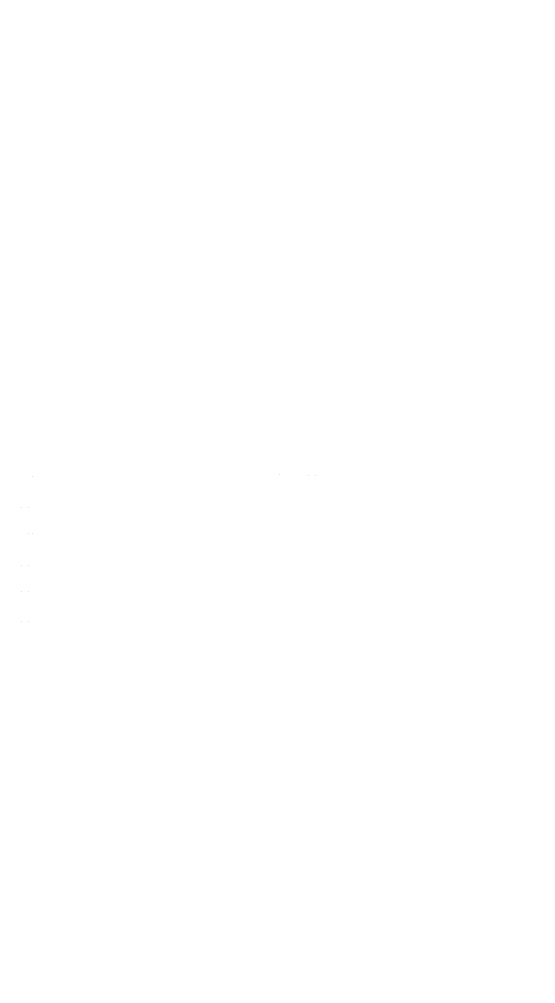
# Model space of a CAD drawing. Header units: inches. Extents: x 3213 to 10275, y -3570 to -435.
# Drawn here: x 4523 to 5848, y -3255 to -783 of the extents above; entities that cross this region are included whole.
import ezdxf

# ---------------------------------------------------------------- set-up
doc = ezdxf.new("R2010")
doc.units = ezdxf.units.IN
doc.header["$LTSCALE"] = 24
doc.header["$MEASUREMENT"] = 0

msp = doc.modelspace()

# ---------------------------------------------------------------- hatches: boundary and pattern name
at = {"linetype": 'ByBlock', "lineweight": -3}
h = msp.add_hatch(color=5, dxfattribs=at)
h.set_gradient(color1=(0, 0, 255), one_color=1, tint=1)
edge = h.paths.add_edge_path()
edge.add_line((5824.8, -783.4), (5807.1, -788))
h = msp.add_hatch(color=5, dxfattribs=at)
h.set_gradient(color1=(0, 0, 255), one_color=1, tint=1)
edge = h.paths.add_edge_path()
edge.add_line((5807.1, -797.3), (5807.1, -788))
h = msp.add_hatch(color=5, dxfattribs=at)
h.set_gradient(color1=(0, 0, 255), one_color=1, tint=1)
edge = h.paths.add_edge_path()
edge.add_arc((5824.8, -784.3), 1, 0, 90)
h = msp.add_hatch(color=5, dxfattribs=at)
h.set_gradient(color1=(0, 0, 255), one_color=1, tint=1)
edge = h.paths.add_edge_path()
edge.add_line((5825.8, -800.8), (5825.8, -784.3))
h = msp.add_hatch(color=5, dxfattribs=at)
h.set_gradient(color1=(0, 0, 255), one_color=1, tint=1)
edge = h.paths.add_edge_path()
edge.add_line((5824.8, -801.8), (5807.1, -797.3))
h = msp.add_hatch(color=5, dxfattribs=at)
h.set_gradient(color1=(0, 0, 255), one_color=1, tint=1)
edge = h.paths.add_edge_path()
edge.add_line((5824.8, -811.1), (5807.1, -815.7))
h = msp.add_hatch(color=5, dxfattribs=at)
h.set_gradient(color1=(0, 0, 255), one_color=1, tint=1)
edge = h.paths.add_edge_path()
edge.add_line((5807.1, -825), (5807.1, -815.7))
h = msp.add_hatch(color=5, dxfattribs=at)
h.set_gradient(color1=(0, 0, 255), one_color=1, tint=1)
edge = h.paths.add_edge_path()
edge.add_arc((5824.8, -800.8), 1, 270, 360)
h = msp.add_hatch(color=5, dxfattribs=at)
h.set_gradient(color1=(0, 0, 255), one_color=1, tint=1)
edge = h.paths.add_edge_path()
edge.add_arc((5824.8, -812.1), 1, 0, 90)
h = msp.add_hatch(color=5, dxfattribs=at)
h.set_gradient(color1=(0, 0, 255), one_color=1, tint=1)
edge = h.paths.add_edge_path()
edge.add_line((5825.8, -828.6), (5825.8, -812.1))
h = msp.add_hatch(color=5, dxfattribs=at)
h.set_gradient(color1=(0, 0, 255), one_color=1, tint=1)
edge = h.paths.add_edge_path(flags=16)
edge.add_line((5847.4, -834.2), (5847.4, -806.5))
h.paths.add_polyline_path([(5843.1, -829), (5843.1, -813.6), (5847.6, -813.6), (5847.6, -829)], flags=9)
h = msp.add_hatch(color=5, dxfattribs=at)
h.set_gradient(color1=(0, 0, 255), one_color=1, tint=1)
edge = h.paths.add_edge_path()
edge.add_line((5824.8, -829.6), (5807.1, -825))
h = msp.add_hatch(color=5, dxfattribs=at)
h.set_gradient(color1=(0, 0, 255), one_color=1, tint=1)
edge = h.paths.add_edge_path()
edge.add_arc((5824.8, -828.6), 1, 270, 360)
h = msp.add_hatch(color=5, dxfattribs=at)
h.set_gradient(color1=(0, 0, 255), one_color=1, tint=1)
edge = h.paths.add_edge_path(flags=16)
edge.add_line((4689.4, -1441.6), (4661.6, -1441.6))
h.paths.add_polyline_path([(4684.1, -1445.9), (4668.8, -1445.9), (4668.8, -1441.4), (4684.1, -1441.4)], flags=9)
h = msp.add_hatch(color=5, dxfattribs=at)
h.set_gradient(color1=(0, 0, 255), one_color=1, tint=1)
edge = h.paths.add_edge_path()
edge.add_arc((4667.2, -1464.2), 1, 90, 180)
h = msp.add_hatch(color=5, dxfattribs=at)
h.set_gradient(color1=(0, 0, 255), one_color=1, tint=1)
edge = h.paths.add_edge_path()
edge.add_line((4666.2, -1464.2), (4670.9, -1481.9))
h = msp.add_hatch(color=5, dxfattribs=at)
h.set_gradient(color1=(0, 0, 255), one_color=1, tint=1)
edge = h.paths.add_edge_path()
edge.add_line((4683.7, -1463.2), (4667.2, -1463.2))
h = msp.add_hatch(color=5, dxfattribs=at)
h.set_gradient(color1=(0, 0, 255), one_color=1, tint=1)
edge = h.paths.add_edge_path()
edge.add_line((4680.1, -1481.9), (4670.9, -1481.9))
h = msp.add_hatch(color=5, dxfattribs=at)
h.set_gradient(color1=(0, 0, 255), one_color=1, tint=1)
edge = h.paths.add_edge_path()
edge.add_line((4684.7, -1464.2), (4680.1, -1481.9))
h = msp.add_hatch(color=5, dxfattribs=at)
h.set_gradient(color1=(0, 0, 255), one_color=1, tint=1)
edge = h.paths.add_edge_path()
edge.add_arc((4683.7, -1464.2), 1, 0, 90)
h = msp.add_hatch(color=3, dxfattribs=at)
h.set_gradient(color1=(0, 0, 255), one_color=1, tint=1)
edge = h.paths.add_edge_path()
edge.add_line((5263.8, -1870.6), (5268.4, -1852.9))
h = msp.add_hatch(color=3, dxfattribs=at)
h.set_gradient(color1=(0, 0, 255), one_color=1, tint=1)
edge = h.paths.add_edge_path()
edge.add_line((5268.4, -1852.9), (5277.6, -1852.9))
h = msp.add_hatch(color=3, dxfattribs=at)
h.set_gradient(color1=(0, 0, 255), one_color=1, tint=1)
edge = h.paths.add_edge_path()
edge.add_line((5282.2, -1870.6), (5277.6, -1852.9))
h = msp.add_hatch(color=3, dxfattribs=at)
h.set_gradient(color1=(0, 0, 255), one_color=1, tint=1)
edge = h.paths.add_edge_path()
edge.add_line((5291.6, -1870.6), (5296.1, -1852.9))
h = msp.add_hatch(color=3, dxfattribs=at)
h.set_gradient(color1=(0, 0, 255), one_color=1, tint=1)
edge = h.paths.add_edge_path()
edge.add_line((5296.1, -1852.9), (5305.4, -1852.9))
h = msp.add_hatch(color=3, dxfattribs=at)
h.set_gradient(color1=(0, 0, 255), one_color=1, tint=1)
edge = h.paths.add_edge_path()
edge.add_line((5310, -1870.6), (5305.4, -1852.9))
h = msp.add_hatch(color=3, dxfattribs=at)
h.set_gradient(color1=(0, 0, 255), one_color=1, tint=1)
edge = h.paths.add_edge_path()
edge.add_line((5144.5, -1872.3), (5149, -1854.6))
h = msp.add_hatch(color=3, dxfattribs=at)
h.set_gradient(color1=(0, 0, 255), one_color=1, tint=1)
edge = h.paths.add_edge_path()
edge.add_arc((5145.5, -1872.3), 1, 180, 270)
h = msp.add_hatch(color=3, dxfattribs=at)
h.set_gradient(color1=(0, 0, 255), one_color=1, tint=1)
edge = h.paths.add_edge_path()
edge.add_line((5145.5, -1873.3), (5162, -1873.3))
h = msp.add_hatch(color=3, dxfattribs=at)
h.set_gradient(color1=(0, 0, 255), one_color=1, tint=1)
edge = h.paths.add_edge_path()
edge.add_line((5149, -1854.6), (5158.3, -1854.6))
h = msp.add_hatch(color=3, dxfattribs=at)
h.set_gradient(color1=(0, 0, 255), one_color=1, tint=1)
edge = h.paths.add_edge_path()
edge.add_line((5162.9, -1872.3), (5158.3, -1854.6))
h = msp.add_hatch(color=3, dxfattribs=at)
h.set_gradient(color1=(0, 0, 255), one_color=1, tint=1)
edge = h.paths.add_edge_path()
edge.add_arc((5162, -1872.3), 1, 270, 360)
h = msp.add_hatch(color=3, dxfattribs=at)
h.set_gradient(color1=(0, 0, 255), one_color=1, tint=1)
edge = h.paths.add_edge_path()
edge.add_line((5172.2, -1872.3), (5176.8, -1854.6))
h = msp.add_hatch(color=3, dxfattribs=at)
h.set_gradient(color1=(0, 0, 255), one_color=1, tint=1)
edge = h.paths.add_edge_path()
edge.add_arc((5173.2, -1872.3), 1, 180, 270)
h = msp.add_hatch(color=3, dxfattribs=at)
h.set_gradient(color1=(0, 0, 255), one_color=1, tint=1)
edge = h.paths.add_edge_path()
edge.add_line((5173.2, -1873.3), (5189.7, -1873.3))
h = msp.add_hatch(color=3, dxfattribs=at)
h.set_gradient(color1=(0, 0, 255), one_color=1, tint=1)
edge = h.paths.add_edge_path()
edge.add_line((5176.8, -1854.6), (5186.1, -1854.6))
h = msp.add_hatch(color=3, dxfattribs=at)
h.set_gradient(color1=(0, 0, 255), one_color=1, tint=1)
edge = h.paths.add_edge_path()
edge.add_line((5190.7, -1872.3), (5186.1, -1854.6))
h = msp.add_hatch(color=3, dxfattribs=at)
h.set_gradient(color1=(0, 0, 255), one_color=1, tint=1)
edge = h.paths.add_edge_path()
edge.add_arc((5189.7, -1872.3), 1, 270, 360)
h = msp.add_hatch(color=3, dxfattribs=at)
h.set_gradient(color1=(0, 0, 255), one_color=1, tint=1)
edge = h.paths.add_edge_path()
edge.add_line((5200, -1872.3), (5204.5, -1854.6))
h = msp.add_hatch(color=3, dxfattribs=at)
h.set_gradient(color1=(0, 0, 255), one_color=1, tint=1)
edge = h.paths.add_edge_path()
edge.add_arc((5201, -1872.3), 1, 180, 270)
h = msp.add_hatch(color=3, dxfattribs=at)
h.set_gradient(color1=(0, 0, 255), one_color=1, tint=1)
edge = h.paths.add_edge_path()
edge.add_line((5201, -1873.3), (5217.5, -1873.3))
h = msp.add_hatch(color=3, dxfattribs=at)
h.set_gradient(color1=(0, 0, 255), one_color=1, tint=1)
edge = h.paths.add_edge_path()
edge.add_line((5204.5, -1854.6), (5213.8, -1854.6))
h = msp.add_hatch(color=3, dxfattribs=at)
h.set_gradient(color1=(0, 0, 255), one_color=1, tint=1)
edge = h.paths.add_edge_path()
edge.add_line((5218.4, -1872.3), (5213.8, -1854.6))
h = msp.add_hatch(color=3, dxfattribs=at)
h.set_gradient(color1=(0, 0, 255), one_color=1, tint=1)
edge = h.paths.add_edge_path()
edge.add_arc((5217.5, -1872.3), 1, 270, 360)
h = msp.add_hatch(color=3, dxfattribs=at)
h.set_gradient(color1=(0, 0, 255), one_color=1, tint=1)
edge = h.paths.add_edge_path()
edge.add_arc((5264.8, -1870.6), 1, 180, 270)
h = msp.add_hatch(color=3, dxfattribs=at)
h.set_gradient(color1=(0, 0, 255), one_color=1, tint=1)
edge = h.paths.add_edge_path()
edge.add_line((5264.8, -1871.6), (5281.3, -1871.6))
h = msp.add_hatch(color=3, dxfattribs=at)
h.set_gradient(color1=(0, 0, 255), one_color=1, tint=1)
edge = h.paths.add_edge_path()
edge.add_arc((5281.3, -1870.6), 1, 270, 360)
h = msp.add_hatch(color=3, dxfattribs=at)
h.set_gradient(color1=(0, 0, 255), one_color=1, tint=1)
edge = h.paths.add_edge_path()
edge.add_arc((5292.6, -1870.6), 1, 180, 270)
h = msp.add_hatch(color=3, dxfattribs=at)
h.set_gradient(color1=(0, 0, 255), one_color=1, tint=1)
edge = h.paths.add_edge_path()
edge.add_line((5292.6, -1871.6), (5309.1, -1871.6))
h = msp.add_hatch(color=3, dxfattribs=at)
h.set_gradient(color1=(0, 0, 255), one_color=1, tint=1)
edge = h.paths.add_edge_path()
edge.add_arc((5309.1, -1870.6), 1, 270, 360)
h = msp.add_hatch(color=3, dxfattribs=at)
h.set_gradient(color1=(0, 0, 255), one_color=1, tint=1)
edge = h.paths.add_edge_path(flags=16)
edge.add_line((5259.1, -1893.1), (5286.9, -1893.1))
h.paths.add_polyline_path([(5264.4, -1888.9), (5279.7, -1888.9), (5279.7, -1893.4), (5264.4, -1893.4)], flags=9)
h = msp.add_hatch(color=3, dxfattribs=at)
h.set_gradient(color1=(0, 0, 255), one_color=1, tint=1)
edge = h.paths.add_edge_path(flags=16)
edge.add_line((5286.9, -1893.1), (5314.6, -1893.1))
h.paths.add_polyline_path([(5292.1, -1888.9), (5307.5, -1888.9), (5307.5, -1893.4), (5292.1, -1893.4)], flags=9)
h = msp.add_hatch(color=3, dxfattribs=at)
h.set_gradient(color1=(0, 0, 255), one_color=1, tint=1)
edge = h.paths.add_edge_path()
edge.add_line((4527.8, -1954.5), (4532.4, -1936.8))
h = msp.add_hatch(color=3, dxfattribs=at)
h.set_gradient(color1=(0, 0, 255), one_color=1, tint=1)
edge = h.paths.add_edge_path()
edge.add_line((4532.4, -1936.8), (4541.6, -1936.8))
h = msp.add_hatch(color=3, dxfattribs=at)
h.set_gradient(color1=(0, 0, 255), one_color=1, tint=1)
edge = h.paths.add_edge_path()
edge.add_line((4546.2, -1954.5), (4541.6, -1936.8))
h = msp.add_hatch(color=3, dxfattribs=at)
h.set_gradient(color1=(0, 0, 255), one_color=1, tint=1)
edge = h.paths.add_edge_path()
edge.add_line((4555.6, -1954.5), (4560.1, -1936.8))
h = msp.add_hatch(color=3, dxfattribs=at)
h.set_gradient(color1=(0, 0, 255), one_color=1, tint=1)
edge = h.paths.add_edge_path()
edge.add_line((4560.1, -1936.8), (4569.4, -1936.8))
h = msp.add_hatch(color=3, dxfattribs=at)
h.set_gradient(color1=(0, 0, 255), one_color=1, tint=1)
edge = h.paths.add_edge_path()
edge.add_line((4574, -1954.5), (4569.4, -1936.8))
h = msp.add_hatch(color=3, dxfattribs=at)
h.set_gradient(color1=(0, 0, 255), one_color=1, tint=1)
edge = h.paths.add_edge_path()
edge.add_arc((5145.5, -1950.4), 1, 90, 180)
h = msp.add_hatch(color=3, dxfattribs=at)
h.set_gradient(color1=(0, 0, 255), one_color=1, tint=1)
edge = h.paths.add_edge_path()
edge.add_line((5144.6, -1950.4), (5149.2, -1968.1))
h = msp.add_hatch(color=3, dxfattribs=at)
h.set_gradient(color1=(0, 0, 255), one_color=1, tint=1)
edge = h.paths.add_edge_path()
edge.add_line((5162, -1949.4), (5145.5, -1949.4))
h = msp.add_hatch(color=3, dxfattribs=at)
h.set_gradient(color1=(0, 0, 255), one_color=1, tint=1)
edge = h.paths.add_edge_path()
edge.add_line((5163, -1950.4), (5158.4, -1968.1))
h = msp.add_hatch(color=3, dxfattribs=at)
h.set_gradient(color1=(0, 0, 255), one_color=1, tint=1)
edge = h.paths.add_edge_path()
edge.add_arc((5162, -1950.4), 1, 0, 90)
h = msp.add_hatch(color=3, dxfattribs=at)
h.set_gradient(color1=(0, 0, 255), one_color=1, tint=1)
edge = h.paths.add_edge_path()
edge.add_arc((5173.2, -1950.4), 1, 90, 180)
h = msp.add_hatch(color=3, dxfattribs=at)
h.set_gradient(color1=(0, 0, 255), one_color=1, tint=1)
edge = h.paths.add_edge_path()
edge.add_line((5172.3, -1950.4), (5176.9, -1968.1))
h = msp.add_hatch(color=3, dxfattribs=at)
h.set_gradient(color1=(0, 0, 255), one_color=1, tint=1)
edge = h.paths.add_edge_path()
edge.add_line((5189.7, -1949.4), (5173.2, -1949.4))
h = msp.add_hatch(color=3, dxfattribs=at)
h.set_gradient(color1=(0, 0, 255), one_color=1, tint=1)
edge = h.paths.add_edge_path()
edge.add_line((5190.7, -1950.4), (5186.2, -1968.1))
h = msp.add_hatch(color=3, dxfattribs=at)
h.set_gradient(color1=(0, 0, 255), one_color=1, tint=1)
edge = h.paths.add_edge_path()
edge.add_arc((5189.7, -1950.4), 1, 0, 90)
h = msp.add_hatch(color=3, dxfattribs=at)
h.set_gradient(color1=(0, 0, 255), one_color=1, tint=1)
edge = h.paths.add_edge_path()
edge.add_arc((5201, -1950.4), 1, 90, 180)
h = msp.add_hatch(color=3, dxfattribs=at)
h.set_gradient(color1=(0, 0, 255), one_color=1, tint=1)
edge = h.paths.add_edge_path()
edge.add_line((5200.1, -1950.4), (5204.7, -1968.1))
h = msp.add_hatch(color=3, dxfattribs=at)
h.set_gradient(color1=(0, 0, 255), one_color=1, tint=1)
edge = h.paths.add_edge_path()
edge.add_line((5217.5, -1949.4), (5201, -1949.4))
h = msp.add_hatch(color=3, dxfattribs=at)
h.set_gradient(color1=(0, 0, 255), one_color=1, tint=1)
edge = h.paths.add_edge_path()
edge.add_line((5218.5, -1950.4), (5213.9, -1968.1))
h = msp.add_hatch(color=3, dxfattribs=at)
h.set_gradient(color1=(0, 0, 255), one_color=1, tint=1)
edge = h.paths.add_edge_path()
edge.add_arc((5217.5, -1950.4), 1, 0, 90)
h = msp.add_hatch(color=3, dxfattribs=at)
h.set_gradient(color1=(0, 0, 255), one_color=1, tint=1)
edge = h.paths.add_edge_path(flags=16)
edge.add_line((5286.9, -1929.6), (5259.1, -1929.6))
h.paths.add_polyline_path([(5281.6, -1933.9), (5266.3, -1933.9), (5266.3, -1929.4), (5281.6, -1929.4)], flags=9)
h = msp.add_hatch(color=3, dxfattribs=at)
h.set_gradient(color1=(0, 0, 255), one_color=1, tint=1)
edge = h.paths.add_edge_path()
edge.add_arc((5264.7, -1952.2), 1, 90, 180)
h = msp.add_hatch(color=3, dxfattribs=at)
h.set_gradient(color1=(0, 0, 255), one_color=1, tint=1)
edge = h.paths.add_edge_path()
edge.add_line((5263.7, -1952.2), (5268.4, -1969.9))
h = msp.add_hatch(color=3, dxfattribs=at)
h.set_gradient(color1=(0, 0, 255), one_color=1, tint=1)
edge = h.paths.add_edge_path()
edge.add_line((5281.2, -1951.2), (5264.7, -1951.2))
h = msp.add_hatch(color=3, dxfattribs=at)
h.set_gradient(color1=(0, 0, 255), one_color=1, tint=1)
edge = h.paths.add_edge_path()
edge.add_line((5282.2, -1952.2), (5277.6, -1969.9))
h = msp.add_hatch(color=3, dxfattribs=at)
h.set_gradient(color1=(0, 0, 255), one_color=1, tint=1)
edge = h.paths.add_edge_path()
edge.add_arc((5281.2, -1952.2), 1, 0, 90)
h = msp.add_hatch(color=3, dxfattribs=at)
h.set_gradient(color1=(0, 0, 255), one_color=1, tint=1)
edge = h.paths.add_edge_path(flags=16)
edge.add_line((5314.6, -1929.6), (5286.9, -1929.6))
h.paths.add_polyline_path([(5309.3, -1933.9), (5294, -1933.9), (5294, -1929.4), (5309.3, -1929.4)], flags=9)
h = msp.add_hatch(color=3, dxfattribs=at)
h.set_gradient(color1=(0, 0, 255), one_color=1, tint=1)
edge = h.paths.add_edge_path()
edge.add_arc((5292.4, -1952.2), 1, 90, 180)
h = msp.add_hatch(color=3, dxfattribs=at)
h.set_gradient(color1=(0, 0, 255), one_color=1, tint=1)
edge = h.paths.add_edge_path()
edge.add_line((5291.5, -1952.2), (5296.1, -1969.9))
h = msp.add_hatch(color=3, dxfattribs=at)
h.set_gradient(color1=(0, 0, 255), one_color=1, tint=1)
edge = h.paths.add_edge_path()
edge.add_line((5308.9, -1951.2), (5292.4, -1951.2))
h = msp.add_hatch(color=3, dxfattribs=at)
h.set_gradient(color1=(0, 0, 255), one_color=1, tint=1)
edge = h.paths.add_edge_path()
edge.add_line((5309.9, -1952.2), (5305.4, -1969.9))
h = msp.add_hatch(color=3, dxfattribs=at)
h.set_gradient(color1=(0, 0, 255), one_color=1, tint=1)
edge = h.paths.add_edge_path()
edge.add_arc((5308.9, -1952.2), 1, 0, 90)
h = msp.add_hatch(color=3, dxfattribs=at)
h.set_gradient(color1=(0, 0, 255), one_color=1, tint=1)
edge = h.paths.add_edge_path(flags=16)
edge.add_line((4523.1, -1977), (4550.9, -1977))
h.paths.add_polyline_path([(4528.4, -1972.8), (4543.7, -1972.8), (4543.7, -1977.3), (4528.4, -1977.3)], flags=9)
h = msp.add_hatch(color=3, dxfattribs=at)
h.set_gradient(color1=(0, 0, 255), one_color=1, tint=1)
edge = h.paths.add_edge_path()
edge.add_arc((4528.8, -1954.5), 1, 180, 270)
h = msp.add_hatch(color=3, dxfattribs=at)
h.set_gradient(color1=(0, 0, 255), one_color=1, tint=1)
edge = h.paths.add_edge_path()
edge.add_line((4528.8, -1955.5), (4545.3, -1955.5))
h = msp.add_hatch(color=3, dxfattribs=at)
h.set_gradient(color1=(0, 0, 255), one_color=1, tint=1)
edge = h.paths.add_edge_path()
edge.add_arc((4545.3, -1954.5), 1, 270, 360)
h = msp.add_hatch(color=3, dxfattribs=at)
h.set_gradient(color1=(0, 0, 255), one_color=1, tint=1)
edge = h.paths.add_edge_path(flags=16)
edge.add_line((4550.9, -1977), (4578.6, -1977))
h.paths.add_polyline_path([(4556.1, -1972.8), (4571.5, -1972.8), (4571.5, -1977.3), (4556.1, -1977.3)], flags=9)
h = msp.add_hatch(color=3, dxfattribs=at)
h.set_gradient(color1=(0, 0, 255), one_color=1, tint=1)
edge = h.paths.add_edge_path()
edge.add_arc((4556.6, -1954.5), 1, 180, 270)
h = msp.add_hatch(color=3, dxfattribs=at)
h.set_gradient(color1=(0, 0, 255), one_color=1, tint=1)
edge = h.paths.add_edge_path()
edge.add_line((4556.6, -1955.5), (4573.1, -1955.5))
h = msp.add_hatch(color=3, dxfattribs=at)
h.set_gradient(color1=(0, 0, 255), one_color=1, tint=1)
edge = h.paths.add_edge_path()
edge.add_arc((4573.1, -1954.5), 1, 270, 360)
h = msp.add_hatch(color=3, dxfattribs=at)
h.set_gradient(color1=(0, 0, 255), one_color=1, tint=1)
edge = h.paths.add_edge_path()
edge.add_line((5158.4, -1968.1), (5149.2, -1968.1))
h = msp.add_hatch(color=3, dxfattribs=at)
h.set_gradient(color1=(0, 0, 255), one_color=1, tint=1)
edge = h.paths.add_edge_path()
edge.add_line((5186.2, -1968.1), (5176.9, -1968.1))
h = msp.add_hatch(color=3, dxfattribs=at)
h.set_gradient(color1=(0, 0, 255), one_color=1, tint=1)
edge = h.paths.add_edge_path()
edge.add_line((5213.9, -1968.1), (5204.7, -1968.1))
h = msp.add_hatch(color=3, dxfattribs=at)
h.set_gradient(color1=(0, 0, 255), one_color=1, tint=1)
edge = h.paths.add_edge_path()
edge.add_line((5277.6, -1969.9), (5268.4, -1969.9))
h = msp.add_hatch(color=3, dxfattribs=at)
h.set_gradient(color1=(0, 0, 255), one_color=1, tint=1)
edge = h.paths.add_edge_path()
edge.add_line((5305.4, -1969.9), (5296.1, -1969.9))
h = msp.add_hatch(color=3, dxfattribs=at)
h.set_gradient(color1=(0, 0, 255), one_color=1, tint=1)
edge = h.paths.add_edge_path(flags=16)
edge.add_line((4550.9, -2013.5), (4523.1, -2013.5))
h.paths.add_polyline_path([(4545.6, -2017.8), (4530.3, -2017.8), (4530.3, -2013.3), (4545.6, -2013.3)], flags=9)
h = msp.add_hatch(color=3, dxfattribs=at)
h.set_gradient(color1=(0, 0, 255), one_color=1, tint=1)
edge = h.paths.add_edge_path(flags=16)
edge.add_line((4578.6, -2013.5), (4550.9, -2013.5))
h.paths.add_polyline_path([(4573.3, -2017.8), (4558, -2017.8), (4558, -2013.3), (4573.3, -2013.3)], flags=9)
h = msp.add_hatch(color=3, dxfattribs=at)
h.set_gradient(color1=(0, 0, 255), one_color=1, tint=1)
edge = h.paths.add_edge_path()
edge.add_arc((4528.7, -2036.1), 1, 90, 180)
h = msp.add_hatch(color=3, dxfattribs=at)
h.set_gradient(color1=(0, 0, 255), one_color=1, tint=1)
edge = h.paths.add_edge_path()
edge.add_line((4527.7, -2036.1), (4532.4, -2053.8))
h = msp.add_hatch(color=3, dxfattribs=at)
h.set_gradient(color1=(0, 0, 255), one_color=1, tint=1)
edge = h.paths.add_edge_path()
edge.add_line((4545.2, -2035.1), (4528.7, -2035.1))
h = msp.add_hatch(color=3, dxfattribs=at)
h.set_gradient(color1=(0, 0, 255), one_color=1, tint=1)
edge = h.paths.add_edge_path()
edge.add_line((4546.2, -2036.1), (4541.6, -2053.8))
h = msp.add_hatch(color=3, dxfattribs=at)
h.set_gradient(color1=(0, 0, 255), one_color=1, tint=1)
edge = h.paths.add_edge_path()
edge.add_arc((4545.2, -2036.1), 1, 0, 90)
h = msp.add_hatch(color=3, dxfattribs=at)
h.set_gradient(color1=(0, 0, 255), one_color=1, tint=1)
edge = h.paths.add_edge_path()
edge.add_arc((4556.4, -2036.1), 1, 90, 180)
h = msp.add_hatch(color=3, dxfattribs=at)
h.set_gradient(color1=(0, 0, 255), one_color=1, tint=1)
edge = h.paths.add_edge_path()
edge.add_line((4555.5, -2036.1), (4560.1, -2053.8))
h = msp.add_hatch(color=3, dxfattribs=at)
h.set_gradient(color1=(0, 0, 255), one_color=1, tint=1)
edge = h.paths.add_edge_path()
edge.add_line((4572.9, -2035.1), (4556.4, -2035.1))
h = msp.add_hatch(color=3, dxfattribs=at)
h.set_gradient(color1=(0, 0, 255), one_color=1, tint=1)
edge = h.paths.add_edge_path()
edge.add_line((4573.9, -2036.1), (4569.4, -2053.8))
h = msp.add_hatch(color=3, dxfattribs=at)
h.set_gradient(color1=(0, 0, 255), one_color=1, tint=1)
edge = h.paths.add_edge_path()
edge.add_arc((4572.9, -2036.1), 1, 0, 90)
h = msp.add_hatch(color=3, dxfattribs=at)
h.set_gradient(color1=(0, 0, 255), one_color=1, tint=1)
edge = h.paths.add_edge_path()
edge.add_line((4541.6, -2053.8), (4532.4, -2053.8))
h = msp.add_hatch(color=3, dxfattribs=at)
h.set_gradient(color1=(0, 0, 255), one_color=1, tint=1)
edge = h.paths.add_edge_path()
edge.add_line((4569.4, -2053.8), (4560.1, -2053.8))
h = msp.add_hatch(color=3, dxfattribs=at)
h.set_gradient(color1=(0, 0, 255), one_color=1, tint=1)
edge = h.paths.add_edge_path()
edge.add_line((4527.8, -2101.5), (4532.4, -2083.8))
h = msp.add_hatch(color=3, dxfattribs=at)
h.set_gradient(color1=(0, 0, 255), one_color=1, tint=1)
edge = h.paths.add_edge_path()
edge.add_line((4532.4, -2083.8), (4541.6, -2083.8))
h = msp.add_hatch(color=3, dxfattribs=at)
h.set_gradient(color1=(0, 0, 255), one_color=1, tint=1)
edge = h.paths.add_edge_path()
edge.add_line((4546.2, -2101.5), (4541.6, -2083.8))
h = msp.add_hatch(color=3, dxfattribs=at)
h.set_gradient(color1=(0, 0, 255), one_color=1, tint=1)
edge = h.paths.add_edge_path()
edge.add_line((4555.6, -2101.5), (4560.1, -2083.8))
h = msp.add_hatch(color=3, dxfattribs=at)
h.set_gradient(color1=(0, 0, 255), one_color=1, tint=1)
edge = h.paths.add_edge_path()
edge.add_line((4560.1, -2083.8), (4569.4, -2083.8))
h = msp.add_hatch(color=3, dxfattribs=at)
h.set_gradient(color1=(0, 0, 255), one_color=1, tint=1)
edge = h.paths.add_edge_path()
edge.add_line((4574, -2101.5), (4569.4, -2083.8))
h = msp.add_hatch(color=3, dxfattribs=at)
h.set_gradient(color1=(0, 0, 255), one_color=1, tint=1)
edge = h.paths.add_edge_path(flags=16)
edge.add_line((4523.1, -2124), (4550.9, -2124))
h.paths.add_polyline_path([(4528.4, -2119.8), (4543.7, -2119.8), (4543.7, -2124.3), (4528.4, -2124.3)], flags=9)
h = msp.add_hatch(color=3, dxfattribs=at)
h.set_gradient(color1=(0, 0, 255), one_color=1, tint=1)
edge = h.paths.add_edge_path()
edge.add_arc((4528.8, -2101.5), 1, 180, 270)
h = msp.add_hatch(color=3, dxfattribs=at)
h.set_gradient(color1=(0, 0, 255), one_color=1, tint=1)
edge = h.paths.add_edge_path()
edge.add_line((4528.8, -2102.5), (4545.3, -2102.5))
h = msp.add_hatch(color=3, dxfattribs=at)
h.set_gradient(color1=(0, 0, 255), one_color=1, tint=1)
edge = h.paths.add_edge_path()
edge.add_arc((4545.3, -2101.5), 1, 270, 360)
h = msp.add_hatch(color=3, dxfattribs=at)
h.set_gradient(color1=(0, 0, 255), one_color=1, tint=1)
edge = h.paths.add_edge_path(flags=16)
edge.add_line((4550.9, -2124), (4578.6, -2124))
h.paths.add_polyline_path([(4556.1, -2119.8), (4571.5, -2119.8), (4571.5, -2124.3), (4556.1, -2124.3)], flags=9)
h = msp.add_hatch(color=3, dxfattribs=at)
h.set_gradient(color1=(0, 0, 255), one_color=1, tint=1)
edge = h.paths.add_edge_path()
edge.add_arc((4556.6, -2101.5), 1, 180, 270)
h = msp.add_hatch(color=3, dxfattribs=at)
h.set_gradient(color1=(0, 0, 255), one_color=1, tint=1)
edge = h.paths.add_edge_path()
edge.add_line((4556.6, -2102.5), (4573.1, -2102.5))
h = msp.add_hatch(color=3, dxfattribs=at)
h.set_gradient(color1=(0, 0, 255), one_color=1, tint=1)
edge = h.paths.add_edge_path()
edge.add_arc((4573.1, -2101.5), 1, 270, 360)
h = msp.add_hatch(color=3, dxfattribs=at)
h.set_gradient(color1=(0, 0, 255), one_color=1, tint=1)
edge = h.paths.add_edge_path(flags=16)
edge.add_line((4550.9, -2160.5), (4523.1, -2160.5))
h.paths.add_polyline_path([(4545.6, -2164.8), (4530.3, -2164.8), (4530.3, -2160.3), (4545.6, -2160.3)], flags=9)
h = msp.add_hatch(color=3, dxfattribs=at)
h.set_gradient(color1=(0, 0, 255), one_color=1, tint=1)
edge = h.paths.add_edge_path(flags=16)
edge.add_line((4578.6, -2160.5), (4550.9, -2160.5))
h.paths.add_polyline_path([(4573.3, -2164.8), (4558, -2164.8), (4558, -2160.3), (4573.3, -2160.3)], flags=9)
h = msp.add_hatch(color=3, dxfattribs=at)
h.set_gradient(color1=(0, 0, 255), one_color=1, tint=1)
edge = h.paths.add_edge_path()
edge.add_arc((4528.7, -2183.1), 1, 90, 180)
h = msp.add_hatch(color=3, dxfattribs=at)
h.set_gradient(color1=(0, 0, 255), one_color=1, tint=1)
edge = h.paths.add_edge_path()
edge.add_line((4527.7, -2183.1), (4532.4, -2200.8))
h = msp.add_hatch(color=3, dxfattribs=at)
h.set_gradient(color1=(0, 0, 255), one_color=1, tint=1)
edge = h.paths.add_edge_path()
edge.add_line((4545.2, -2182.1), (4528.7, -2182.1))
h = msp.add_hatch(color=3, dxfattribs=at)
h.set_gradient(color1=(0, 0, 255), one_color=1, tint=1)
edge = h.paths.add_edge_path()
edge.add_line((4546.2, -2183.1), (4541.6, -2200.8))
h = msp.add_hatch(color=3, dxfattribs=at)
h.set_gradient(color1=(0, 0, 255), one_color=1, tint=1)
edge = h.paths.add_edge_path()
edge.add_arc((4545.2, -2183.1), 1, 0, 90)
h = msp.add_hatch(color=3, dxfattribs=at)
h.set_gradient(color1=(0, 0, 255), one_color=1, tint=1)
edge = h.paths.add_edge_path()
edge.add_arc((4556.4, -2183.1), 1, 90, 180)
h = msp.add_hatch(color=3, dxfattribs=at)
h.set_gradient(color1=(0, 0, 255), one_color=1, tint=1)
edge = h.paths.add_edge_path()
edge.add_line((4555.5, -2183.1), (4560.1, -2200.8))
h = msp.add_hatch(color=3, dxfattribs=at)
h.set_gradient(color1=(0, 0, 255), one_color=1, tint=1)
edge = h.paths.add_edge_path()
edge.add_line((4572.9, -2182.1), (4556.4, -2182.1))
h = msp.add_hatch(color=3, dxfattribs=at)
h.set_gradient(color1=(0, 0, 255), one_color=1, tint=1)
edge = h.paths.add_edge_path()
edge.add_line((4573.9, -2183.1), (4569.4, -2200.8))
h = msp.add_hatch(color=3, dxfattribs=at)
h.set_gradient(color1=(0, 0, 255), one_color=1, tint=1)
edge = h.paths.add_edge_path()
edge.add_arc((4572.9, -2183.1), 1, 0, 90)
h = msp.add_hatch(color=3, dxfattribs=at)
h.set_gradient(color1=(0, 0, 255), one_color=1, tint=1)
edge = h.paths.add_edge_path()
edge.add_line((4541.6, -2200.8), (4532.4, -2200.8))
h = msp.add_hatch(color=3, dxfattribs=at)
h.set_gradient(color1=(0, 0, 255), one_color=1, tint=1)
edge = h.paths.add_edge_path()
edge.add_line((4569.4, -2200.8), (4560.1, -2200.8))
h = msp.add_hatch(color=3, dxfattribs=at)
h.set_gradient(color1=(0, 0, 255), one_color=1, tint=1)
edge = h.paths.add_edge_path()
edge.add_line((4527.7, -2250.3), (4532.3, -2232.5))
h = msp.add_hatch(color=3, dxfattribs=at)
h.set_gradient(color1=(0, 0, 255), one_color=1, tint=1)
edge = h.paths.add_edge_path()
edge.add_line((4532.3, -2232.5), (4541.6, -2232.5))
h = msp.add_hatch(color=3, dxfattribs=at)
h.set_gradient(color1=(0, 0, 255), one_color=1, tint=1)
edge = h.paths.add_edge_path()
edge.add_line((4546.2, -2250.3), (4541.6, -2232.5))
h = msp.add_hatch(color=3, dxfattribs=at)
h.set_gradient(color1=(0, 0, 255), one_color=1, tint=1)
edge = h.paths.add_edge_path()
edge.add_line((4555.5, -2250.3), (4560, -2232.5))
h = msp.add_hatch(color=3, dxfattribs=at)
h.set_gradient(color1=(0, 0, 255), one_color=1, tint=1)
edge = h.paths.add_edge_path()
edge.add_line((4560, -2232.5), (4569.3, -2232.5))
h = msp.add_hatch(color=3, dxfattribs=at)
h.set_gradient(color1=(0, 0, 255), one_color=1, tint=1)
edge = h.paths.add_edge_path()
edge.add_line((4573.9, -2250.3), (4569.3, -2232.5))
h = msp.add_hatch(color=3, dxfattribs=at)
h.set_gradient(color1=(0, 0, 255), one_color=1, tint=1)
edge = h.paths.add_edge_path()
edge.add_arc((4528.7, -2250.3), 1, 180, 270)
h = msp.add_hatch(color=3, dxfattribs=at)
h.set_gradient(color1=(0, 0, 255), one_color=1, tint=1)
edge = h.paths.add_edge_path()
edge.add_line((4528.7, -2251.3), (4545.2, -2251.3))
h = msp.add_hatch(color=3, dxfattribs=at)
h.set_gradient(color1=(0, 0, 255), one_color=1, tint=1)
edge = h.paths.add_edge_path()
edge.add_arc((4545.2, -2250.3), 1, 270, 360)
h = msp.add_hatch(color=3, dxfattribs=at)
h.set_gradient(color1=(0, 0, 255), one_color=1, tint=1)
edge = h.paths.add_edge_path()
edge.add_arc((4556.5, -2250.3), 1, 180, 270)
h = msp.add_hatch(color=3, dxfattribs=at)
h.set_gradient(color1=(0, 0, 255), one_color=1, tint=1)
edge = h.paths.add_edge_path()
edge.add_line((4556.5, -2251.3), (4573, -2251.3))
h = msp.add_hatch(color=3, dxfattribs=at)
h.set_gradient(color1=(0, 0, 255), one_color=1, tint=1)
edge = h.paths.add_edge_path()
edge.add_arc((4573, -2250.3), 1, 270, 360)
h = msp.add_hatch(color=3, dxfattribs=at)
h.set_gradient(color1=(0, 0, 255), one_color=1, tint=1)
edge = h.paths.add_edge_path()
edge.add_arc((4528.7, -2328.3), 1, 90, 180)
h = msp.add_hatch(color=3, dxfattribs=at)
h.set_gradient(color1=(0, 0, 255), one_color=1, tint=1)
edge = h.paths.add_edge_path()
edge.add_line((4527.8, -2328.3), (4532.4, -2346))
h = msp.add_hatch(color=3, dxfattribs=at)
h.set_gradient(color1=(0, 0, 255), one_color=1, tint=1)
edge = h.paths.add_edge_path()
edge.add_line((4545.2, -2327.3), (4528.7, -2327.3))
h = msp.add_hatch(color=3, dxfattribs=at)
h.set_gradient(color1=(0, 0, 255), one_color=1, tint=1)
edge = h.paths.add_edge_path()
edge.add_line((4541.7, -2346), (4532.4, -2346))
h = msp.add_hatch(color=3, dxfattribs=at)
h.set_gradient(color1=(0, 0, 255), one_color=1, tint=1)
edge = h.paths.add_edge_path()
edge.add_line((4546.2, -2328.3), (4541.7, -2346.1))
h = msp.add_hatch(color=3, dxfattribs=at)
h.set_gradient(color1=(0, 0, 255), one_color=1, tint=1)
edge = h.paths.add_edge_path()
edge.add_arc((4545.2, -2328.3), 1, 0, 90)
h = msp.add_hatch(color=3, dxfattribs=at)
h.set_gradient(color1=(0, 0, 255), one_color=1, tint=1)
edge = h.paths.add_edge_path()
edge.add_arc((4556.5, -2328.3), 1, 90, 180)
h = msp.add_hatch(color=3, dxfattribs=at)
h.set_gradient(color1=(0, 0, 255), one_color=1, tint=1)
edge = h.paths.add_edge_path()
edge.add_line((4555.6, -2328.3), (4560.2, -2346))
h = msp.add_hatch(color=3, dxfattribs=at)
h.set_gradient(color1=(0, 0, 255), one_color=1, tint=1)
edge = h.paths.add_edge_path()
edge.add_line((4573, -2327.3), (4556.5, -2327.3))
h = msp.add_hatch(color=3, dxfattribs=at)
h.set_gradient(color1=(0, 0, 255), one_color=1, tint=1)
edge = h.paths.add_edge_path()
edge.add_line((4569.4, -2346), (4560.2, -2346))
h = msp.add_hatch(color=3, dxfattribs=at)
h.set_gradient(color1=(0, 0, 255), one_color=1, tint=1)
edge = h.paths.add_edge_path()
edge.add_line((4574, -2328.3), (4569.4, -2346.1))
h = msp.add_hatch(color=3, dxfattribs=at)
h.set_gradient(color1=(0, 0, 255), one_color=1, tint=1)
edge = h.paths.add_edge_path()
edge.add_arc((4573, -2328.3), 1, 0, 90)
h = msp.add_hatch(color=5, dxfattribs=at)
h.set_gradient(color1=(0, 0, 255), one_color=1, tint=1)
edge = h.paths.add_edge_path()
edge.add_line((5159.2, -3232.6), (5163.8, -3214.9))
h = msp.add_hatch(color=5, dxfattribs=at)
h.set_gradient(color1=(0, 0, 255), one_color=1, tint=1)
edge = h.paths.add_edge_path()
edge.add_arc((5160.2, -3232.6), 1, 180, 270)
h = msp.add_hatch(color=5, dxfattribs=at)
h.set_gradient(color1=(0, 0, 255), one_color=1, tint=1)
edge = h.paths.add_edge_path()
edge.add_line((5160.2, -3233.6), (5176.7, -3233.6))
h = msp.add_hatch(color=5, dxfattribs=at)
h.set_gradient(color1=(0, 0, 255), one_color=1, tint=1)
edge = h.paths.add_edge_path()
edge.add_line((5163.8, -3214.9), (5173, -3214.9))
h = msp.add_hatch(color=5, dxfattribs=at)
h.set_gradient(color1=(0, 0, 255), one_color=1, tint=1)
edge = h.paths.add_edge_path()
edge.add_line((5177.6, -3232.6), (5173, -3214.9))
h = msp.add_hatch(color=5, dxfattribs=at)
h.set_gradient(color1=(0, 0, 255), one_color=1, tint=1)
edge = h.paths.add_edge_path()
edge.add_arc((5176.7, -3232.6), 1, 270, 360)
h = msp.add_hatch(color=5, dxfattribs=at)
h.set_gradient(color1=(0, 0, 255), one_color=1, tint=1)
edge = h.paths.add_edge_path()
edge.add_line((5187, -3232.6), (5191.5, -3214.9))
h = msp.add_hatch(color=5, dxfattribs=at)
h.set_gradient(color1=(0, 0, 255), one_color=1, tint=1)
edge = h.paths.add_edge_path()
edge.add_arc((5188, -3232.6), 1, 180, 270)
h = msp.add_hatch(color=5, dxfattribs=at)
h.set_gradient(color1=(0, 0, 255), one_color=1, tint=1)
edge = h.paths.add_edge_path()
edge.add_line((5188, -3233.6), (5204.5, -3233.6))
h = msp.add_hatch(color=5, dxfattribs=at)
h.set_gradient(color1=(0, 0, 255), one_color=1, tint=1)
edge = h.paths.add_edge_path()
edge.add_line((5191.5, -3214.9), (5200.8, -3214.9))
h = msp.add_hatch(color=5, dxfattribs=at)
h.set_gradient(color1=(0, 0, 255), one_color=1, tint=1)
edge = h.paths.add_edge_path()
edge.add_line((5205.4, -3232.6), (5200.8, -3214.9))
h = msp.add_hatch(color=5, dxfattribs=at)
h.set_gradient(color1=(0, 0, 255), one_color=1, tint=1)
edge = h.paths.add_edge_path()
edge.add_arc((5204.5, -3232.6), 1, 270, 360)
h = msp.add_hatch(color=5, dxfattribs=at)
h.set_gradient(color1=(0, 0, 255), one_color=1, tint=1)
edge = h.paths.add_edge_path(flags=16)
edge.add_line((5154.5, -3255.1), (5182.3, -3255.1))
h.paths.add_polyline_path([(5159.8, -3250.9), (5175.1, -3250.9), (5175.1, -3255.4), (5159.8, -3255.4)], flags=9)

doc.saveas('drawing.dxf')
